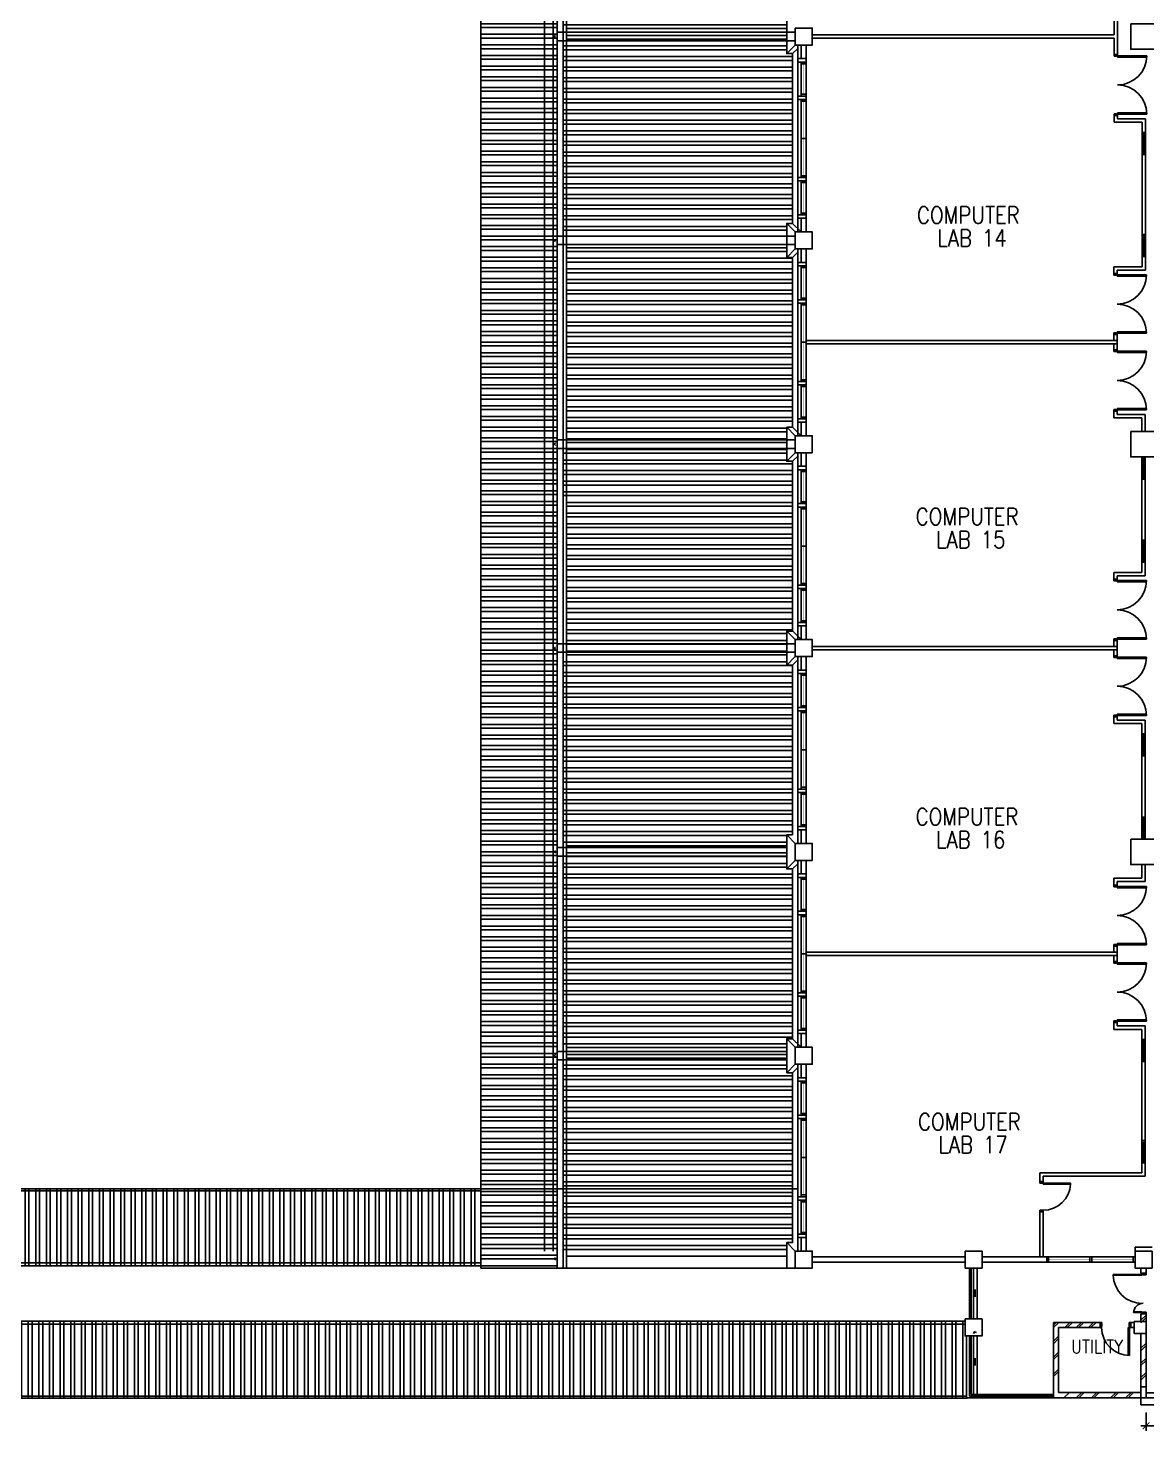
# Model space of a CAD drawing. Extents: x 2284769 to 2400769, y -845223 to -764674.
# Drawn here: x 2317695 to 2350620, y -843469 to -802174 of the extents above; entities that cross this region are included whole.
import ezdxf

# ---------------------------------------------------------------- set-up
doc = ezdxf.new("R2010")
doc.units = 0
doc.header["$LTSCALE"] = 10
doc.header["$MEASUREMENT"] = 0
doc.linetypes.add('HIDDEN', pattern=[0.375, 0.25, -0.125])
doc.layers.get('0').update_dxf_attribs({"linetype": 'CONTINUOUS'})
doc.layers.get('DEFPOINTS').update_dxf_attribs({"linetype": 'CONTINUOUS'})
for name, color, linetype in [('BEAM', 1, 'HIDDEN'), ('COL', 3, 'CONTINUOUS'), ('DOOR', 5, 'CONTINUOUS'), ('DR', 7, 'CONTINUOUS'), ('extension', 1, 'CONTINUOUS'), ('FLASH', 35, 'CONTINUOUS'), ('H', 1, 'CONTINUOUS'), ('hatch', 7, 'CONTINUOUS'), ('LINE', 7, 'CONTINUOUS'), ('partition', 7, 'CONTINUOUS'), ('rail', 1, 'CONTINUOUS'), ('ROOF', 7, 'CONTINUOUS'), ('RWDP', 145, 'CONTINUOUS'), ('stair', 7, 'CONTINUOUS'), ('T50', 4, 'CONTINUOUS'), ('WALL', 2, 'CONTINUOUS'), ('WIN', 5, 'CONTINUOUS')]:
    doc.layers.add(name, color=color, linetype=linetype)
doc.styles.add('ROMANS', font='romans')
doc.styles.get("Standard").update_dxf_attribs({"font": 'ROMANS.SHX'})
doc.dimstyles.new('STANDARD$0', dxfattribs={"dimscale": 0, "dimtxt": 8, "dimasz": 6, "dimexe": 1, "dimexo": 1, "dimgap": 3, "dimtad": 1, "dimdec": 0, "dimlfac": -1, "dimrnd": 1, "dimzin": 0, "dimdsep": 46, "dimtxsty": 'Standard', "dimcen": 0, "dimclrd": 5, "dimclre": 250, "dimadec": 0, "dimazin": 0, "dimtfac": 1, "dimtdec": 4, "dimtofl": 0, "dimtmove": 0, "dimatfit": 3, "dimfxl": 1, "dimtolj": 1, "dimtzin": 0, "dimarcsym": 0})
pattern_1 = [(0, (0, 0), (1e-13, 312.5), []), (0, (110.5, 110.5), (1e-13, 312.5), [])]

# ---------------------------------------------------------------- blocks, each defined once
blk = doc.blocks.new('FG')
at = {"layer": 'LINE', "linetype": 'Continuous'}
for points in [[(0, 0), (50, 0), (50, 100), (0, 100)], [(600, 0), (650, 0), (650, 100), (600, 100)]]:
    blk.add_lwpolyline(points, close=True, dxfattribs=at)
at = {"layer": 'LINE', "color": 5, "linetype": 'Continuous'}
for points in [[(600, 100), (50, 100)], [(50, 0), (600, 0)]]:
    blk.add_lwpolyline(points, dxfattribs=at)
at = {"layer": 'LINE', "color": 1, "linetype": 'Continuous'}
blk.add_lwpolyline([(50, 50), (600, 50)], dxfattribs=at)
blk = doc.blocks.new('D1800-A')
at = {"layer": 'DR'}
for p, q in [((0, 0), (100, 0)), ((0, -50), (0, 0)), ((100, 0), (100, -40)), ((60, -50), (0, -50)), ((100, -40), (60, -40)), ((60, -40), (60, -50)), ((100, -40), (960, -40)), ((100, -80), (100, -40)), ((959, -80), (100, -80)), ((60, -1750), (0, -1750)), ((0, -1750), (0, -1800)), ((0, -1800), (100, -1800)), ((60, -1760), (60, -1750)), ((100, -1760), (60, -1760)), ((959, -1720), (100, -1720)), ((100, -1720), (100, -1760)), ((100, -1760), (960, -1760)), ((100, -1800), (100, -1760))]:
    blk.add_line(p, q, dxfattribs=at)
for centre, start, end in [((100, -40), 270.0001, 0), ((100, -1760), 0, 90)]:
    blk.add_arc(centre, 860, start, end, dxfattribs=at)
blk = doc.blocks.new('D900')
at = {"layer": 'DOOR', "color": 7}
for p, q in [((50, 100), (50, 899)), ((80, 899), (50, 899)), ((80, 100), (80, 899)), ((0, 100), (0, 0)), ((0, 100), (50, 100)), ((0, 0), (50, 0)), ((50, 100), (50, 0)), ((50, 100), (80, 100)), ((850, 100), (850, 0)), ((850, 100), (900, 100)), ((850, 0), (900, 0)), ((900, 100), (900, 0))]:
    blk.add_line(p, q, dxfattribs=at)
blk.add_arc((50, 100), 800, 0, 87.8509, dxfattribs=at)
blk = doc.blocks.new('_ARCHTICK')
at = {"color": 0, "linetype": 'ByBlock', "const_width": 0.15}
blk.add_lwpolyline([(-0.5, -0.5), (0.5, 0.5)], dxfattribs=at)
blk = doc.blocks.new('*D132')
at = {"layer": 'DEFPOINTS', "color": 0, "transparency": 16777216}
for p in [(2350594, -842778), (2352094, -842778), (2352094, -843319)]:
    blk.add_point(p, dxfattribs=at)
at = {"layer": 'WIN', "color": 7, "lineweight": -2, "transparency": 16777216}
for p, q in [((2350594, -842928), (2350594, -843469)), ((2352094, -842928), (2352094, -843469)), ((2350444, -843319), (2352244, -843319))]:
    blk.add_line(p, q, dxfattribs=at)
at = {"layer": 'WIN', "color": 7, "lineweight": -2, "transparency": 16777216, "xscale": 200, "yscale": 200, "zscale": 200, "rotation": 180}
blk.add_blockref('_ARCHTICK', (2350594, -843319), dxfattribs=at)
at = {"layer": 'WIN', "color": 7, "lineweight": -2, "transparency": 16777216, "xscale": 200, "yscale": 200, "zscale": 200}
blk.add_blockref('_ARCHTICK', (2352094, -843319), dxfattribs=at)
at = {"layer": 'WIN', "color": 7, "transparency": 16777216, "insert": (2351344, -843119), "char_height": 200, "attachment_point": 5, "style": 'ROMANS'}
blk.add_mtext('\\A1;1500', dxfattribs=at)
blk = doc.blocks.new('D1200')
at = {"layer": 'DR', "color": 7}
for p, q in [((37, 115), (37, 965)), ((62, 115), (62, 965)), ((0, 115), (37, 115)), ((37, 115), (37, 90)), ((62, 115), (37, 115)), ((37, 90), (50, 90)), ((50, 90), (50, 0)), ((1138, 115), (1138, 364)), ((1138, 115), (1163, 115)), ((1150, 90), (1150, 0)), ((1150, 90), (1163, 90)), ((1163, 115), (1163, 365)), ((1163, 115), (1163, 90)), ((1163, 115), (1200, 115))]:
    blk.add_line(p, q, dxfattribs=at)
blk.add_arc((1163, 90), 275, 90, 180, dxfattribs=at)
at = {"layer": 'WIN', "color": 7}
for p, q in [((62, 965), (37, 965)), ((62, 965), (62, 965)), ((50, 0), (0, 0)), ((1150, 0), (1200, 0))]:
    blk.add_line(p, q, dxfattribs=at)
blk.add_arc((50, 125), 840, 359.3227, 89.147, dxfattribs=at)
blk = doc.blocks.new('DR-900-B')
at = {"layer": 'DR'}
for p, q in [((0, 900), (-150, 900)), ((-150, 900), (-150, 860)), ((-150, 860), (-110, 860)), ((-110, 860), (-110, 850)), ((-110, 850), (0, 850)), ((0, 850), (0, 900)), ((-150, 40), (-970, 40)), ((-969, 80), (-150, 80)), ((-150, 80), (-150, 40)), ((-150, 40), (-110, 40)), ((-150, 0), (-150, 40)), ((0, 0), (-150, 0)), ((-110, 50), (0, 50)), ((-110, 40), (-110, 50)), ((0, 50), (0, 0))]:
    blk.add_line(p, q, dxfattribs=at)
blk.add_arc((-150, 40), 820, 90, 180, dxfattribs=at)

msp = doc.modelspace()

# ---------------------------------------------------------------- hatches: boundary and pattern name
at = {"layer": 'hatch'}
h = msp.add_hatch(dxfattribs=at)
h.set_pattern_fill('STEEL', color=0, scale=2500, angle=315, style=0)
h.set_pattern_definition([(0, (-93844.1, -845907), (1e-13, 312.5), []), (0, (-93733.62, -845796.5), (1e-13, 312.5), [])])
h.paths.add_polyline_path([(2333269.4, -790674.1), (2332769.4, -790674.1), (2332769.4, -790574.1), (2331019.4, -790574.1), (2331019.4, -838674.1), (2333269.4, -838674.1)])
h = msp.add_hatch(dxfattribs=at)
h.set_pattern_fill('STEEL', color=0, scale=2500, angle=315, style=0)
h.set_pattern_definition(pattern_1)
h.paths.add_polyline_path([(2337081.9, -796549.1), (2333543.5, -796549.1), (2333543.5, -802299.1), (2337081.9, -802299.1)])
h.paths.add_polyline_path([(2337081.9, -802299.1), (2340019.4, -802299.1), (2340019.4, -801924.1), (2340194.4, -801924.1), (2340194.4, -796924.1), (2340019.4, -796924.1), (2340019.4, -796549.1), (2337081.9, -796549.1)])
h.paths.add_polyline_path([(2337081.9, -802299.1), (2337081.9, -802424.1), (2340019.4, -802424.1), (2340019.4, -802299.1)])
h.paths.add_polyline_path([(2340019.4, -802549.1), (2340019.4, -802424.1), (2337081.9, -802424.1), (2337081.9, -802549.1)])
h.paths.add_polyline_path([(2333543.5, -802424.1), (2333543.5, -802549.1), (2337081.9, -802549.1), (2337081.9, -802424.1)])
h.paths.add_polyline_path([(2333543.5, -802299.1), (2333543.5, -802424.1), (2337081.9, -802424.1), (2337081.9, -802299.1)])
h.paths.add_polyline_path([(2333543.5, -802549.1), (2333543.5, -808299.1), (2337081.9, -808299.1), (2337081.9, -802549.1)])
h.paths.add_polyline_path([(2337081.9, -802549.1), (2337081.9, -808299.1), (2340019.4, -808299.1), (2340019.4, -807924.1), (2340194.4, -807924.1), (2340194.4, -802924.1), (2340019.4, -802924.1), (2340019.4, -802549.1)])
h.paths.add_polyline_path([(2333543.5, -802549.1), (2333519.4, -802549.1), (2333519.4, -802674.1), (2333441.4, -802674.1), (2333441.4, -808174.1), (2333519.4, -808174.1), (2333519.4, -808299.1), (2333543.5, -808299.1)])
h.paths.add_polyline_path([(2333543.5, -796549.1), (2333519.4, -796549.1), (2333519.4, -796674.1), (2333441.4, -796674.1), (2333441.4, -802174.1), (2333519.4, -802174.1), (2333519.4, -802299.1), (2333543.5, -802299.1)])
h.paths.add_polyline_path([(2333603.6, -802475.8), (2334141.9, -802475.8), (2334141.9, -802220.8), (2333603.6, -802220.8)], flags=9)
h.paths.add_polyline_path([(2333515.9, -796688.8), (2334212.9, -796688.8), (2334212.9, -796433.8), (2333515.9, -796433.8)], flags=9)
h.paths.add_polyline_path([(2336608.5, -798998), (2337148.4, -798998), (2337148.4, -798623), (2336608.5, -798623)], flags=9)
h.paths.add_polyline_path([(2333515.9, -802688.8), (2334212.9, -802688.8), (2334212.9, -802433.8), (2333515.9, -802433.8)], flags=9)
h.paths.add_polyline_path([(2333603.6, -808475.8), (2334141.9, -808475.8), (2334141.9, -808220.8), (2333603.6, -808220.8)], flags=9)
h = msp.add_hatch(dxfattribs=at)
h.set_pattern_fill('STEEL', color=0, scale=2500, angle=315, style=0)
h.set_pattern_definition(pattern_1)
h.paths.add_polyline_path([(2337081.9, -808549.1), (2333543.5, -808549.1), (2333543.5, -814299.1), (2337081.9, -814299.1)])
h.paths.add_polyline_path([(2337081.9, -814299.1), (2340019.4, -814299.1), (2340019.4, -813924.1), (2340194.4, -813924.1), (2340194.4, -808924.1), (2340019.4, -808924.1), (2340019.4, -808549.1), (2337081.9, -808549.1)])
h.paths.add_polyline_path([(2340019.4, -814424.1), (2340019.4, -814299.1), (2337081.9, -814299.1), (2337081.9, -814424.1)])
h.paths.add_polyline_path([(2337081.9, -814424.1), (2337081.9, -814299.1), (2333543.5, -814299.1), (2333543.5, -814424.1)])
h.paths.add_polyline_path([(2337081.9, -814549.1), (2337081.9, -814424.1), (2333543.5, -814424.1), (2333543.5, -814549.1)])
h.paths.add_polyline_path([(2340019.4, -814549.1), (2340019.4, -814424.1), (2337081.9, -814424.1), (2337081.9, -814549.1)])
h.paths.add_polyline_path([(2337081.9, -820299.1), (2340019.4, -820299.1), (2340019.4, -819924.1), (2340194.4, -819924.1), (2340194.4, -814924.1), (2340019.4, -814924.1), (2340019.4, -814549.1), (2337081.9, -814549.1)])
h.paths.add_polyline_path([(2333543.5, -814549.1), (2333543.5, -820299.1), (2337081.9, -820299.1), (2337081.9, -814549.1)])
h.paths.add_polyline_path([(2333543.5, -814549.1), (2333519.4, -814549.1), (2333519.4, -814674.1), (2333441.4, -814674.1), (2333441.4, -816086.9), (2333543.5, -816086.9)])
h.paths.add_polyline_path([(2333543.5, -820299.1), (2333543.5, -820424.1), (2337081.9, -820424.1), (2337081.9, -820299.1)])
h.paths.add_polyline_path([(2333543.5, -820424.1), (2333543.5, -820549.1), (2337081.9, -820549.1), (2337081.9, -820424.1)])
h.paths.add_polyline_path([(2340019.4, -820549.1), (2340019.4, -820424.1), (2337081.9, -820424.1), (2337081.9, -820549.1)])
h.paths.add_polyline_path([(2337081.9, -820299.1), (2337081.9, -820424.1), (2340019.4, -820424.1), (2340019.4, -820299.1)])
h.paths.add_polyline_path([(2333603.6, -814475.8), (2334141.9, -814475.8), (2334141.9, -814220.8), (2333603.6, -814220.8)], flags=9)
h.paths.add_polyline_path([(2333515.9, -808688.8), (2334212.9, -808688.8), (2334212.9, -808433.8), (2333515.9, -808433.8)], flags=9)
h.paths.add_polyline_path([(2336608.5, -811818.3), (2337148.4, -811818.3), (2337148.4, -811443.3), (2336608.5, -811443.3)], flags=9)
h.paths.add_polyline_path([(2333515.9, -814688.8), (2334212.9, -814688.8), (2334212.9, -814433.8), (2333515.9, -814433.8)], flags=9)
h.paths.add_polyline_path([(2333603.6, -820475.8), (2334141.9, -820475.8), (2334141.9, -820220.8), (2333603.6, -820220.8)], flags=9)
h.paths.add_polyline_path([(2333515.9, -820688.8), (2334212.9, -820688.8), (2334212.9, -820433.8), (2333515.9, -820433.8)], flags=9)
h = msp.add_hatch(dxfattribs=at)
h.set_pattern_fill('STEEL', color=0, scale=2500, angle=315, style=0)
h.set_pattern_definition(pattern_1)
h.paths.add_polyline_path([(2337081.9, -820549.1), (2333543.5, -820549.1), (2333543.5, -826299.1), (2337081.9, -826299.1)])
h.paths.add_polyline_path([(2340194.4, -820924.1), (2340019.4, -820924.1), (2340019.4, -820549.1), (2337081.9, -820549.1), (2337081.9, -826299.1), (2340019.4, -826299.1), (2340019.4, -825924.1), (2340194.4, -825924.1)])
h.paths.add_polyline_path([(2333543.5, -820549.1), (2333519.4, -820549.1), (2333519.4, -820674.1), (2333441.4, -820674.1), (2333441.4, -826174.1), (2333519.4, -826174.1), (2333519.4, -826299.1), (2333543.5, -826299.1)])
h.paths.add_polyline_path([(2333543.5, -826299.1), (2333543.5, -826424.1), (2337081.9, -826424.1), (2337081.9, -826299.1)])
h.paths.add_polyline_path([(2337081.9, -826549.1), (2337081.9, -826424.1), (2333543.5, -826424.1), (2333543.5, -826549.1)])
h.paths.add_polyline_path([(2337081.9, -826424.1), (2337081.9, -826549.1), (2340019.4, -826549.1), (2340019.4, -826424.1)])
h.paths.add_polyline_path([(2340019.4, -826424.1), (2340019.4, -826299.1), (2337081.9, -826299.1), (2337081.9, -826424.1)])
h.paths.add_polyline_path([(2337081.9, -832299.1), (2340019.4, -832299.1), (2340019.4, -831924.1), (2340194.4, -831924.1), (2340194.4, -826924.1), (2340019.4, -826924.1), (2340019.4, -826549.1), (2337081.9, -826549.1)])
h.paths.add_polyline_path([(2333543.5, -826549.1), (2333543.5, -832299.1), (2337081.9, -832299.1), (2337081.9, -826549.1)])
h.paths.add_polyline_path([(2333543.5, -826549.1), (2333519.4, -826549.1), (2333519.4, -826674.1), (2333441.4, -826674.1), (2333441.4, -832174.1), (2333519.4, -832174.1), (2333519.4, -832299.1), (2333543.5, -832299.1)])
h.paths.add_polyline_path([(2337081.9, -832424.1), (2337081.9, -832299.1), (2333543.5, -832299.1), (2333543.5, -832424.1)])
h.paths.add_polyline_path([(2340019.4, -832424.1), (2340019.4, -832299.1), (2337081.9, -832299.1), (2337081.9, -832424.1)])
h.paths.add_polyline_path([(2337081.9, -832424.1), (2337081.9, -832549.1), (2340019.4, -832549.1), (2340019.4, -832424.1)])
h.paths.add_polyline_path([(2337081.9, -832549.1), (2337081.9, -832424.1), (2333543.5, -832424.1), (2333543.5, -832549.1)])
h.paths.add_polyline_path([(2333603.6, -826475.8), (2334141.9, -826475.8), (2334141.9, -826220.8), (2333603.6, -826220.8)], flags=9)
h.paths.add_polyline_path([(2333515.9, -820688.8), (2334212.9, -820688.8), (2334212.9, -820433.8), (2333515.9, -820433.8)], flags=9)
h.paths.add_polyline_path([(2336608.5, -823620), (2337148.4, -823620), (2337148.4, -823245), (2336608.5, -823245)], flags=9)
h.paths.add_polyline_path([(2333515.9, -826688.8), (2334212.9, -826688.8), (2334212.9, -826433.8), (2333515.9, -826433.8)], flags=9)
h.paths.add_polyline_path([(2333603.6, -832475.8), (2334141.9, -832475.8), (2334141.9, -832220.8), (2333603.6, -832220.8)], flags=9)
h.paths.add_polyline_path([(2333515.9, -832688.8), (2334212.9, -832688.8), (2334212.9, -832433.8), (2333515.9, -832433.8)], flags=9)
h = msp.add_hatch(dxfattribs=at)
h.set_pattern_fill('STEEL', color=0, scale=2500, angle=315, style=0)
h.set_pattern_definition(pattern_1)
h.paths.add_polyline_path([(2337081.9, -832549.1), (2333543.5, -832549.1), (2333543.5, -836345.2), (2337081.9, -836345.2)])
h.paths.add_polyline_path([(2337081.9, -836345.2), (2340194.4, -836345.2), (2340194.4, -832924.1), (2340019.4, -832924.1), (2340019.4, -832549.1), (2337081.9, -832549.1)])
h.paths.add_polyline_path([(2337081.9, -836345.2), (2337081.9, -838424.1), (2340019.4, -838424.1), (2340019.4, -837924.1), (2340194.4, -837924.1), (2340194.4, -836345.2)])
h.paths.add_polyline_path([(2333543.5, -836345.2), (2333543.5, -838424.1), (2337081.9, -838424.1), (2337081.9, -836345.2)])
h.paths.add_polyline_path([(2333543.5, -836345.2), (2333441.4, -836345.2), (2333441.4, -838174.1), (2333519.4, -838174.1), (2333519.4, -838424.1), (2333543.5, -838424.1)])
h.paths.add_polyline_path([(2333543.5, -832549.1), (2333519.4, -832549.1), (2333519.4, -832674.1), (2333441.4, -832674.1), (2333441.4, -836345.2), (2333543.5, -836345.2)])
h.paths.add_polyline_path([(2333515.9, -832688.8), (2334212.9, -832688.8), (2334212.9, -832433.8), (2333515.9, -832433.8)], flags=9)
h.paths.add_polyline_path([(2336608.5, -834555.2), (2337148.4, -834555.2), (2337148.4, -834180.2), (2336608.5, -834180.2)], flags=9)
h = msp.add_hatch(dxfattribs=at)
h.set_pattern_fill('STEEL', color=0, scale=2500, angle=45, style=0)
h.set_pattern_definition([(90, (-93844.1, 0), (-312.5, 6e-14), []), (90, (-93954.6, 110.5), (-312.5, 6e-14), [])])
h.paths.add_polyline_path([(2305444.4, -836345.2), (2305444.4, -837924.1), (2305519.4, -837924.1), (2305519.4, -838614.1), (2331019.4, -838614.1), (2331019.4, -836345.2)])
h = msp.add_hatch(dxfattribs=at)
h.set_pattern_fill('STEEL', color=0, scale=2500, angle=45, style=0)
h.set_pattern_definition([(90, (0, 0), (-312.5, 6e-14), []), (90, (-110.5, 110.5), (-312.5, 6e-14), [])])
h.paths.add_polyline_path([(2300269.4, -840234.1), (2300269.4, -840674.1), (2300212.4, -840674.1), (2300212.4, -842503), (2345326.4, -842503), (2345326.4, -840674.1), (2345269.4, -840674.1), (2345269.4, -840234.1)])

# ---------------------------------------------------------------- linework, layer by layer
at = {"color": 0}
for p, q in [((2340344.4, -808174.1), (2340344.4, -802674.1)), ((2349652.4, -804949.1), (2349652.4, -804749.1)), ((2349752.4, -804849.1), (2349752.4, -804751)), ((2340344.4, -814174.1), (2340344.4, -808674.1)), ((2349644.4, -809199.1), (2349644.4, -809399.1)), ((2349744.4, -809299.1), (2349744.4, -809397.2)), ((2349644.4, -813649.1), (2349644.4, -813449.1)), ((2349744.4, -813549.1), (2349744.4, -813451)), ((2340344.4, -820174.1), (2340344.4, -814674.1)), ((2349644.4, -818199.1), (2349644.4, -818399.1)), ((2349744.4, -818299.1), (2349744.4, -818397.2)), ((2340344.4, -826174.1), (2340344.4, -820674.1)), ((2349644.4, -822649.1), (2349644.4, -822449.1)), ((2349744.4, -822549.1), (2349744.4, -822451)), ((2340344.4, -832174.1), (2340344.4, -826674.1)), ((2349644.4, -827199.1), (2349644.4, -827399.1)), ((2349744.4, -827299.1), (2349744.4, -827397.2)), ((2349644.4, -831649.1), (2349644.4, -831449.1)), ((2349744.4, -831549.1), (2349744.4, -831451)), ((2340344.4, -838174.1), (2340344.4, -832674.1)), ((2345519.4, -838674.1), (2345519.4, -840174.1)), ((2345619.4, -838674.1), (2345619.4, -840174.1)), ((2345570.1, -839523.2), (2345570.1, -839302)), ((2345519.4, -842399.1), (2345519.4, -840674.1)), ((2345619.4, -842399.1), (2345619.4, -840674.1)), ((2345570.1, -841325), (2345570.1, -841546.2)), ((2347944.4, -842499.1), (2345326.4, -842499.1)), ((2345619.4, -842499.1), (2345619.4, -842449.1))]:
    msp.add_line(p, q, dxfattribs=at)
at = {"layer": 'BEAM', "color": 0}
for p, q in [((2333269.4, -802299.1), (2340269.4, -802299.1)), ((2333269.4, -802549.1), (2340269.4, -802549.1)), ((2333269.4, -808299.1), (2340269.4, -808299.1)), ((2333269.4, -808549.1), (2340269.4, -808549.1)), ((2333269.4, -814299.1), (2340269.4, -814299.1)), ((2333269.4, -814549.1), (2340269.4, -814549.1)), ((2333269.4, -820299.1), (2340269.4, -820299.1)), ((2333269.4, -820549.1), (2340269.4, -820549.1)), ((2333269.4, -826299.1), (2340019.4, -826299.1)), ((2333269.4, -826549.1), (2340019.4, -826549.1)), ((2333269.4, -832299.1), (2340019.4, -832299.1)), ((2333269.4, -832549.1), (2340019.4, -832549.1)), ((2331019.4, -836345.2, 0), (2340344.4, -836345.2)), ((2305269.4, -838524.1), (2331019.4, -838524.1, 0)), ((2305269.4, -840324.1), (2345269.4, -840324.1, 0))]:
    msp.add_line(p, q, dxfattribs=at)
at = {"layer": 'COL', "color": 0}
for points in [[(2340269.4, -802174.1), (2340769.4, -802174.1), (2340769.4, -802674.1), (2340269.4, -802674.1)], [(2350144.4, -802049.1), (2350894.4, -802049.1), (2350894.4, -802799.1), (2350144.4, -802799.1)], [(2340269.4, -808174.1), (2340769.4, -808174.1), (2340769.4, -808674.1), (2340269.4, -808674.1)], [(2340269.4, -814174.1), (2340769.4, -814174.1), (2340769.4, -814674.1), (2340269.4, -814674.1)], [(2350144.4, -814049.1), (2350894.4, -814049.1), (2350894.4, -814799.1), (2350144.4, -814799.1)], [(2340269.4, -820174.1), (2340769.4, -820174.1), (2340769.4, -820674.1), (2340269.4, -820674.1)], [(2340269.4, -826174.1), (2340769.4, -826174.1), (2340769.4, -826674.1), (2340269.4, -826674.1)], [(2350144.4, -826049.1), (2350894.4, -826049.1), (2350894.4, -826799.1), (2350144.4, -826799.1)], [(2340269.4, -832174.1), (2340769.4, -832174.1), (2340769.4, -832674.1), (2340269.4, -832674.1)], [(2340269.4, -838174.1), (2340769.4, -838174.1), (2340769.4, -838674.1), (2340269.4, -838674.1)], [(2345269.4, -838174.1), (2345769.4, -838174.1), (2345769.4, -838674.1), (2345269.4, -838674.1)], [(2350769.4, -838174.1), (2350269.4, -838174.1), (2350269.4, -838674.1), (2350769.4, -838674.1)], [(2350769.4, -838174.1), (2350269.4, -838174.1), (2350269.4, -838674.1), (2350769.4, -838674.1)], [(2345269.4, -840174.1), (2345769.4, -840174.1), (2345769.4, -840674.1), (2345269.4, -840674.1)], [(2350594.4, -840249.1), (2350244.4, -840249.1), (2350244.4, -840599.1), (2350594.4, -840599.1)], [(2350594.4, -840249.1), (2350244.4, -840249.1), (2350244.4, -840599.1), (2350594.4, -840599.1)], [(2350444.4, -842174.1), (2350594.4, -842174.1), (2350594.4, -842499.1), (2350444.4, -842499.1)]]:
    msp.add_lwpolyline(points, close=True, dxfattribs=at)
at = {"layer": 'DR', "color": 0}
for p, q in [((2350469.4, -831649.1), (2350469.4, -831999.1)), ((2350569.4, -831549.1), (2350569.4, -831999.1)), ((2350469.4, -832549.1), (2350469.4, -834914.7)), ((2350569.4, -832549.1), (2350569.4, -834924.1)), ((2350469.4, -835574.1), (2350469.4, -835874.1)), ((2350569.4, -835574.1), (2350569.4, -835974.1)), ((2350469.4, -835874.1), (2347469.4, -835874.1)), ((2350569.4, -835974.1), (2347569.4, -835974.1))]:
    msp.add_line(p, q, dxfattribs=at)
at = {"layer": 'extension', "color": 0}
for p, q in [((2350444.4, -842499.1), (2350444.4, -842699.1)), ((2350444.4, -842699.1), (2357988.6, -842699.1))]:
    msp.add_line(p, q, dxfattribs=at)
at = {"layer": 'FLASH', "color": 0}
for p, q in [((2340019.4, -802924.1), (2340019.4, -801924.1)), ((2340269.4, -802674.1), (2340019.4, -802924.1)), ((2340344.4, -802774.1), (2340194.4, -802924.1)), ((2340019.4, -802924.1), (2340194.4, -802924.1)), ((2340194.4, -802924.1), (2340194.4, -807924.1)), ((2340019.4, -807924.1), (2340269.4, -808174.1)), ((2340019.4, -807924.1), (2340194.4, -807924.1)), ((2340019.4, -808924.1), (2340019.4, -807924.1)), ((2340194.4, -807924.1), (2340444.4, -808174.1)), ((2340269.4, -808674.1), (2340019.4, -808924.1)), ((2340019.4, -808924.1), (2340194.4, -808924.1)), ((2340344.4, -808774.1), (2340194.4, -808924.1)), ((2340194.4, -808924.1), (2340194.4, -813924.1)), ((2340019.4, -813924.1), (2340269.4, -814174.1)), ((2340019.4, -813924.1), (2340194.4, -813924.1)), ((2340019.4, -814924.1), (2340019.4, -813924.1)), ((2340194.4, -813921.5), (2340444.4, -814174.1)), ((2340269.4, -814674.1), (2340019.4, -814924.1)), ((2340019.4, -814924.1), (2340194.4, -814924.1)), ((2340344.4, -814774.1), (2340194.4, -814924.1)), ((2340194.4, -814924.1), (2340194.4, -819924.1)), ((2340019.4, -819924.1), (2340269.4, -820174.1)), ((2340019.4, -819924.1), (2340194.4, -819924.1)), ((2340019.4, -820924.1), (2340019.4, -819924.1)), ((2340194.4, -819921.5), (2340444.4, -820174.1)), ((2340269.4, -820674.1), (2340019.4, -820924.1)), ((2340019.4, -820924.1), (2340194.4, -820924.1)), ((2340344.4, -820774.1), (2340194.4, -820924.1)), ((2340194.4, -825524.1), (2340194.4, -820924.1)), ((2340019.4, -825924.1), (2340269.4, -826174.1)), ((2340019.4, -825924.1), (2340194.4, -825924.1)), ((2340019.4, -826924.1), (2340019.4, -825924.1)), ((2340269.4, -826674.1), (2340019.4, -826924.1)), ((2340019.4, -826924.1), (2340194.4, -826924.1)), ((2340344.4, -826774.1), (2340194.4, -826924.1)), ((2340344.4, -826774.1), (2340194.4, -826924.1)), ((2340194.4, -831524.1), (2340194.4, -826924.1)), ((2340194.4, -827324.1), (2340194.4, -831924.1)), ((2340019.4, -831924.1), (2340269.4, -832174.1)), ((2340019.4, -831924.1), (2340194.4, -831924.1)), ((2340019.4, -832924.1), (2340019.4, -831924.1)), ((2340194.4, -831924.1), (2340444.4, -832174.1)), ((2340269.4, -832674.1), (2340019.4, -832924.1)), ((2340019.4, -832924.1), (2340194.4, -832924.1)), ((2340344.4, -832774.1), (2340194.4, -832924.1)), ((2340194.4, -832924.1), (2340194.4, -837924.1)), ((2340019.4, -837924.1), (2340269.4, -838174.1)), ((2340019.4, -837924.1), (2340194.4, -837924.1)), ((2340019.4, -838674.1), (2340019.4, -837924.1))]:
    msp.add_line(p, q, dxfattribs=at)
at = {"layer": 'H', "color": 0}
for p, q in [((2347953.6, -840274.1), (2347869.4, -840358.3)), ((2348024.3, -840274.1), (2347874.3, -840424.1)), ((2348354.5, -840274.1), (2348204.5, -840424.1)), ((2348425.2, -840274.1), (2348275.2, -840424.1)), ((2348689.6, -840274.1), (2348539.6, -840424.1)), ((2348760.3, -840274.1), (2348610.3, -840424.1)), ((2349051.1, -840274.1), (2348901.1, -840424.1)), ((2349121.8, -840274.1), (2348971.8, -840424.1)), ((2350594.4, -840063.1), (2350444.4, -840213.1)), ((2350594.4, -840133.8), (2350444.4, -840283.8)), ((2348019.4, -840681.4), (2347869.4, -840831.4)), ((2348019.4, -840752.1), (2347869.4, -840902.1)), ((2348019.4, -841147.7), (2347869.4, -841297.7)), ((2348019.4, -841218.4), (2347869.4, -841368.4)), ((2348019.4, -841650.4), (2347869.4, -841800.4)), ((2348019.4, -841721.1), (2347869.4, -841871.1))]:
    msp.add_line(p, q, dxfattribs=at)
at = {"layer": 'hatch', "color": 0}
for p, q in [((2340194.4, -826924.1), (2340194.4, -831924.1)), ((2350444.4, -841035.8), (2350594.4, -840885.8)), ((2350444.4, -841107.5), (2350594.4, -840957.5)), ((2350444.4, -841473.5), (2350594.4, -841323.5)), ((2350444.4, -841545.1), (2350594.4, -841395.1)), ((2350444.4, -841898.5), (2350594.4, -841748.5)), ((2350444.4, -841970.1), (2350594.4, -841820.1)), ((2348188.6, -842489.1), (2348338.6, -842339.1)), ((2348549.9, -842489.1), (2348699.9, -842339.1)), ((2348621.6, -842489.1), (2348771.6, -842339.1)), ((2348993.8, -842489.1), (2349143.8, -842339.1)), ((2349065.4, -842489.1), (2349215.4, -842339.1)), ((2349559.8, -842489.1), (2349709.8, -842339.1)), ((2349631.4, -842489.1), (2349781.4, -842339.1)), ((2350003.6, -842489.1), (2350153.6, -842339.1)), ((2350075.2, -842489.1), (2350225.2, -842339.1))]:
    msp.add_line(p, q, dxfattribs=at)
for points in [[(2333269.4, -790674.1), (2332769.4, -790674.1), (2332769.4, -790574.1), (2331019.4, -790574.1), (2331019.4, -838674.1), (2333269.4, -838674.1), (2333269.4, -790674.1)], [(2340194.4, -825924.1), (2340019.4, -825924.1), (2340019.4, -826924.1), (2340194.4, -826924.1)]]:
    msp.add_lwpolyline(points, dxfattribs=at)
at = {"layer": 'hatch', "color": 0, "elevation": 0}
for points in [[(2339994.4, -790824.1), (2333441.4, -790824.1), (2333441.4, -838674.1), (2340019.4, -838674.1), (2340019.4, -837924.1), (2340194.4, -837924.1), (2340194.4, -832924.1), (2340019.4, -832924.1), (2340019.4, -831924.1), (2340194.4, -831924.1)], [(2340194.4, -825924.1), (2340194.4, -820924.1), (2340019.4, -820924.1), (2340019.4, -819924.1), (2340194.4, -819924.1), (2340194.4, -814924.1), (2340019.4, -814924.1), (2340019.4, -813924.1), (2340194.4, -813924.1), (2340194.4, -808924.1), (2340019.4, -808924.1), (2340019.4, -807924.1), (2340194.4, -807924.1), (2340194.4, -802924.1), (2340019.4, -802924.1), (2340019.4, -801924.1), (2340194.4, -801924.1), (2340194.4, -796924.1), (2340019.4, -796924.1), (2340019.4, -795924.1), (2340194.4, -795924.1), (2340194.4, -790999.1)]]:
    msp.add_lwpolyline(points, dxfattribs=at)
at = {"layer": 'partition', "color": 0}
for p, q in [((2340769.4, -802374.1), (2349652.4, -802374.1)), ((2340769.4, -802474.1), (2349652.4, -802474.1)), ((2340594.4, -804474.1), (2340594.4, -804374.1)), ((2350477.4, -804949.1), (2349652.4, -804949.1)), ((2350577.4, -804849.1), (2349752.4, -804849.1)), ((2350477.4, -804949.1), (2350477.4, -805299.1)), ((2350577.4, -804849.1), (2350577.4, -805299.1)), ((2350477.4, -805849.1), (2350477.4, -808299.1)), ((2350577.4, -805849.1), (2350577.4, -808299.1)), ((2350477.4, -808849.1), (2350477.4, -809199.1)), ((2350577.4, -808849.1), (2350577.4, -809299.1)), ((2350477.4, -809199.1), (2349644.4, -809199.1)), ((2350577.4, -809299.1), (2349744.4, -809299.1)), ((2340594.4, -811374.1), (2349744.4, -811374.1)), ((2340594.4, -811474.1), (2349744.4, -811474.1)), ((2350469.4, -813649.1), (2349644.4, -813649.1)), ((2350569.4, -813549.1), (2349744.4, -813549.1)), ((2350469.4, -813649.1), (2350469.4, -814049.1)), ((2350569.4, -813549.1), (2350569.4, -814049.1)), ((2350469.4, -817299.1), (2350469.4, -815449.1)), ((2350569.4, -817299.1), (2350569.4, -815449.1)), ((2350469.4, -818199.1), (2350469.4, -817849.1)), ((2350569.4, -818299.1), (2350569.4, -817849.1)), ((2350469.4, -818199.1), (2349644.4, -818199.1)), ((2350569.4, -818299.1), (2349744.4, -818299.1)), ((2340769.4, -820374.1), (2349744.4, -820374.1)), ((2340769.4, -820474.1), (2349744.4, -820474.1)), ((2350569.4, -822549.1), (2349744.4, -822549.1)), ((2350569.4, -822549.1), (2350569.4, -822999.1)), ((2350469.4, -822649.1), (2349644.4, -822649.1)), ((2350469.4, -822649.1), (2350469.4, -822999.1)), ((2350469.4, -823549.1), (2350469.4, -825399.1)), ((2350569.4, -823549.1), (2350569.4, -825399.1)), ((2350469.4, -827199.1), (2350469.4, -826799.1)), ((2350569.4, -827299.1), (2350569.4, -826799.1)), ((2350469.4, -827199.1), (2349644.4, -827199.1)), ((2350569.4, -827299.1), (2349744.4, -827299.1)), ((2340594.4, -829374.1), (2349744.4, -829374.1)), ((2340594.4, -829474.1), (2349744.4, -829474.1)), ((2350469.4, -831649.1), (2349644.4, -831649.1)), ((2350569.4, -831549.1), (2349744.4, -831549.1)), ((2347469.4, -836122.2), (2347469.4, -835874.1)), ((2347569.4, -836122.2), (2347569.4, -835974.1)), ((2347469.4, -838349.1), (2347469.4, -837022.2)), ((2347569.4, -838349.1), (2347569.4, -837022.2)), ((2347669.4, -838499.1), (2347669.4, -838349.1))]:
    msp.add_line(p, q, dxfattribs=at)
at = {"layer": 'rail', "color": 0}
for p, q in [((2345394.4, -840174.1), (2345394.4, -838674.1)), ((2345444.4, -840174.1), (2345444.4, -838674.1)), ((2345394.4, -840674.1), (2345394.4, -842449.1)), ((2345444.4, -840674.1), (2345444.4, -842399.1)), ((2347869.4, -842399.1), (2345444.4, -842399.1)), ((2347869.4, -842449.1), (2345394.4, -842449.1))]:
    msp.add_line(p, q, dxfattribs=at)
at = {"layer": 'ROOF', "color": 0}
for p, q in [((2331019.4, -790574.1), (2331019.4, -838674.1)), ((2333144.4, -790674.1), (2333144.4, -838174.1)), ((2333269.4, -838674.1), (2333269.4, -790674.1)), ((2333543.5, -838674.1, 0), (2333543.5, -790674.1)), ((2333441.4, -838674.1, 0), (2333441.4, -790824.1, 0)), ((2305194.4, -836345.2, 0), (2331019.4, -836345.2, 0)), ((2305194.4, -836403.9, 0), (2331019.4, -836403.9, 0)), ((2305269.4, -838614.1, 0), (2331019.4, -838614.1, 0)), ((2340269.4, -838674.1), (2331019.4, -838674.1)), ((2300269.4, -840234.1, 0), (2345269.4, -840234.1, 0)), ((2300212.4, -842444.3, 0), (2345326.4, -842444.3, 0)), ((2300212.4, -842503, 0), (2345326.4, -842503, 0))]:
    msp.add_line(p, q, dxfattribs=at)
at = {"layer": 'RWDP', "color": 0}
for points in [[(2333214, -802461.8), (2333180.3, -802424.7), (2333215.5, -802392.9)], [(2333214, -808461.8), (2333180.3, -808424.7), (2333215.5, -808392.9)], [(2333214, -814461.8), (2333180.3, -814424.7), (2333215.5, -814392.9)], [(2333214, -820461.8), (2333180.3, -820424.7), (2333215.5, -820392.9)], [(2333214, -826461.8), (2333180.3, -826424.7), (2333215.5, -826392.9)], [(2333214, -832461.8), (2333180.3, -832424.7), (2333215.5, -832392.9)], [(2333214, -838444.7), (2333180.3, -838407.6), (2333215.5, -838375.8)], [(2345604.1, -840573.9), (2345543.7, -840550.5), (2345511.9, -840603.1)]]:
    msp.add_lwpolyline(points, dxfattribs=at)
at = {"layer": 'stair', "color": 0}
for p, q in [((2349652.4, -801874.1), (2349652.4, -802374.1)), ((2349752.4, -802974.1), (2349752.4, -801899.1)), ((2349652.4, -802974.1), (2349652.4, -802474.1)), ((2349644.4, -811199.1), (2349644.4, -811374.1)), ((2349744.4, -811199.1), (2349744.4, -811424.1)), ((2349744.4, -811649.1), (2349744.4, -811424.1)), ((2349644.4, -811649.1), (2349644.4, -811474.1)), ((2349644.4, -820199.1), (2349644.4, -820374.1)), ((2349644.4, -820649.1), (2349644.4, -820474.1)), ((2349744.4, -820199.1), (2349744.4, -820424.1)), ((2349744.4, -820649.1), (2349744.4, -820424.1)), ((2349644.4, -829199.1), (2349644.4, -829374.1)), ((2349744.4, -829199.1), (2349744.4, -829424.1)), ((2349644.4, -829649.1), (2349644.4, -829474.1)), ((2349744.4, -829649.1), (2349744.4, -829424.1))]:
    msp.add_line(p, q, dxfattribs=at)
at = {"layer": 'WALL', "color": 0}
for p, q in [((2332894.4, -790674.1), (2332894.4, -838174.1)), ((2340444.4, -803074.1), (2340444.4, -802674.1)), ((2340594.4, -803074.1), (2340594.4, -802674.1)), ((2340444.4, -808174.1), (2340444.4, -807774.1)), ((2340594.4, -808174.1), (2340594.4, -807774.1)), ((2340444.4, -809074.1), (2340444.4, -808674.1)), ((2340594.4, -809074.1), (2340594.4, -808674.1)), ((2340444.4, -814174.1), (2340444.4, -813774.1)), ((2340594.4, -814174.1), (2340594.4, -813774.1)), ((2340444.4, -815074.1), (2340444.4, -814674.1)), ((2340594.4, -815074.1), (2340594.4, -814674.1)), ((2340444.4, -820174.1), (2340444.4, -819774.1)), ((2340594.4, -820174.1), (2340594.4, -819774.1)), ((2340444.4, -821074.1), (2340444.4, -820674.1)), ((2340594.4, -821074.1), (2340594.4, -820674.1)), ((2340444.4, -826174.1), (2340444.4, -825774.1)), ((2340594.4, -826174.1), (2340594.4, -825774.1)), ((2340444.4, -827074.1), (2340444.4, -826674.1)), ((2340594.4, -827074.1), (2340594.4, -826674.1)), ((2340444.4, -832174.1), (2340444.4, -831774.1)), ((2340594.4, -832174.1), (2340594.4, -831774.1)), ((2340444.4, -833074.1), (2340444.4, -832674.1)), ((2340594.4, -833074.1), (2340594.4, -832674.1)), ((2340444.4, -838174.1), (2340444.4, -837774.1)), ((2340594.4, -838174.1), (2340594.4, -837774.1)), ((2345269.4, -838349.1), (2340769.4, -838349.1)), ((2345269.4, -838499.1), (2340769.4, -838499.1)), ((2347669.4, -838349.1), (2345769.4, -838349.1)), ((2347669.4, -838499.1), (2345769.4, -838499.1)), ((2350444.4, -838674.1), (2350444.4, -838824.1)), ((2350444.4, -838824.1), (2350444.4, -838674.1)), ((2350594.4, -838824.1), (2350594.4, -838674.1)), ((2350444.4, -838824.1), (2350594.4, -838824.1)), ((2347869.4, -840274.1), (2347869.4, -842499.1)), ((2347869.4, -840274.1), (2349244.4, -840274.1)), ((2350144.4, -840274.1), (2350244.4, -840274.1)), ((2350594.4, -840024.1), (2350444.4, -840024.1)), ((2350444.4, -840249.1), (2350444.4, -840024.1)), ((2350594.4, -840324.1), (2350594.4, -840024.1)), ((2348019.4, -840424.1), (2348019.4, -842339.1)), ((2348019.4, -840424.1), (2349244.4, -840424.1)), ((2350144.4, -840424.1), (2350244.4, -840424.1)), ((2350444.4, -840674.1), (2350444.4, -840599.1)), ((2350444.4, -840599.1), (2350444.4, -842499.1)), ((2350594.4, -840599.1), (2350594.4, -842499.1)), ((2350444.4, -842339.1), (2348019.4, -842339.1)), ((2350444.4, -842499.1), (2347869.4, -842499.1)), ((2350594.4, -842499.1), (2350444.4, -842499.1))]:
    msp.add_line(p, q, dxfattribs=at)
for points in [[(2340344.4, -803074.1), (2340594.4, -803074.1), (2340594.4, -803174.1), (2340344.4, -803174.1)], [(2340344.4, -804174.1), (2340594.4, -804174.1), (2340594.4, -804274.1), (2340344.4, -804274.1)], [(2340344.4, -806574.1), (2340594.4, -806574.1), (2340594.4, -806674.1), (2340344.4, -806674.1)], [(2340344.4, -807674.1), (2340594.4, -807674.1), (2340594.4, -807774.1), (2340344.4, -807774.1)], [(2340344.4, -809074.1), (2340594.4, -809074.1), (2340594.4, -809174.1), (2340344.4, -809174.1)], [(2340344.4, -810174.1), (2340594.4, -810174.1), (2340594.4, -810274.1), (2340344.4, -810274.1)], [(2340344.4, -812574.1), (2340594.4, -812574.1), (2340594.4, -812674.1), (2340344.4, -812674.1)], [(2340344.4, -813674.1), (2340594.4, -813674.1), (2340594.4, -813774.1), (2340344.4, -813774.1)], [(2340344.4, -815074.1), (2340594.4, -815074.1), (2340594.4, -815174.1), (2340344.4, -815174.1)], [(2340344.4, -816174.1), (2340594.4, -816174.1), (2340594.4, -816274.1), (2340344.4, -816274.1)], [(2340344.4, -818574.1), (2340594.4, -818574.1), (2340594.4, -818674.1), (2340344.4, -818674.1)], [(2340344.4, -819674.1), (2340594.4, -819674.1), (2340594.4, -819774.1), (2340344.4, -819774.1)], [(2340344.4, -821074.1), (2340594.4, -821074.1), (2340594.4, -821174.1), (2340344.4, -821174.1)], [(2340344.4, -822174.1), (2340594.4, -822174.1), (2340594.4, -822274.1), (2340344.4, -822274.1)], [(2340344.4, -824574.1), (2340594.4, -824574.1), (2340594.4, -824674.1), (2340344.4, -824674.1)], [(2340344.4, -825674.1), (2340594.4, -825674.1), (2340594.4, -825774.1), (2340344.4, -825774.1)], [(2340344.4, -827074.1), (2340594.4, -827074.1), (2340594.4, -827174.1), (2340344.4, -827174.1)], [(2340344.4, -828174.1), (2340594.4, -828174.1), (2340594.4, -828274.1), (2340344.4, -828274.1)], [(2340344.4, -830574.1), (2340594.4, -830574.1), (2340594.4, -830674.1), (2340344.4, -830674.1)], [(2340344.4, -831674.1), (2340594.4, -831674.1), (2340594.4, -831774.1), (2340344.4, -831774.1)], [(2340344.4, -833074.1), (2340594.4, -833074.1), (2340594.4, -833174.1), (2340344.4, -833174.1)], [(2340344.4, -834174.1), (2340594.4, -834174.1), (2340594.4, -834274.1), (2340344.4, -834274.1)], [(2340344.4, -836574.1), (2340594.4, -836574.1), (2340594.4, -836674.1), (2340344.4, -836674.1)], [(2340344.4, -837674.1), (2340594.4, -837674.1), (2340594.4, -837774.1), (2340344.4, -837774.1)]]:
    msp.add_lwpolyline(points, close=True, dxfattribs=at)
for points in [[(2350769.4, -838059.1), (2350269.4, -838059.1)], [(2350269.4, -838174.1), (2350269.4, -838059.1)]]:
    msp.add_lwpolyline(points, dxfattribs=at)
at = {"layer": 'WIN', "color": 0}
for p, q in [((2340444.4, -804174.1), (2340444.4, -803174.1)), ((2340594.4, -804174.1), (2340594.4, -803174.1)), ((2340444.4, -803224.1), (2340594.4, -803224.1)), ((2340444.4, -804124.1), (2340594.4, -804124.1)), ((2340444.4, -806574.1), (2340444.4, -804274.1)), ((2340444.4, -804324.1), (2340594.4, -804324.1)), ((2340594.4, -806574.1), (2340594.4, -804274.1)), ((2340444.4, -805424.1), (2340594.4, -805424.1)), ((2340444.4, -806524.1), (2340594.4, -806524.1)), ((2340444.4, -807674.1), (2340444.4, -806674.1)), ((2340444.4, -806724.1), (2340594.4, -806724.1)), ((2340594.4, -807674.1), (2340594.4, -806674.1)), ((2340444.4, -807624.1), (2340594.4, -807624.1)), ((2340444.4, -810174.1), (2340444.4, -809174.1)), ((2340444.4, -809224.1), (2340594.4, -809224.1)), ((2340594.4, -810174.1), (2340594.4, -809174.1)), ((2340444.4, -810124.1), (2340594.4, -810124.1)), ((2340444.4, -812574.1), (2340444.4, -810274.1)), ((2340444.4, -810324.1), (2340594.4, -810324.1)), ((2340594.4, -812574.1), (2340594.4, -810274.1)), ((2340444.4, -811424.1), (2340594.4, -811424.1)), ((2340444.4, -812524.1), (2340594.4, -812524.1)), ((2340444.4, -813674.1), (2340444.4, -812674.1)), ((2340594.4, -813674.1), (2340594.4, -812674.1)), ((2340444.4, -812724.1), (2340594.4, -812724.1)), ((2340444.4, -813624.1), (2340594.4, -813624.1)), ((2340444.4, -816174.1), (2340444.4, -815174.1)), ((2340444.4, -815224.1), (2340594.4, -815224.1)), ((2340594.4, -816174.1), (2340594.4, -815174.1)), ((2340444.4, -816124.1), (2340594.4, -816124.1)), ((2340444.4, -818574.1), (2340444.4, -816274.1)), ((2340444.4, -816324.1), (2340594.4, -816324.1)), ((2340594.4, -818574.1), (2340594.4, -816274.1)), ((2340444.4, -817424.1), (2340594.4, -817424.1)), ((2340444.4, -818524.1), (2340594.4, -818524.1)), ((2340444.4, -819674.1), (2340444.4, -818674.1)), ((2340444.4, -818724.1), (2340594.4, -818724.1)), ((2340594.4, -819674.1), (2340594.4, -818674.1)), ((2340444.4, -819624.1), (2340594.4, -819624.1)), ((2340444.4, -822174.1), (2340444.4, -821174.1)), ((2340444.4, -821224.1), (2340594.4, -821224.1)), ((2340594.4, -822174.1), (2340594.4, -821174.1)), ((2340444.4, -822124.1), (2340594.4, -822124.1)), ((2340444.4, -824574.1), (2340444.4, -822274.1)), ((2340444.4, -822324.1), (2340594.4, -822324.1)), ((2340594.4, -824574.1), (2340594.4, -822274.1)), ((2340444.4, -823424.1), (2340594.4, -823424.1)), ((2340444.4, -824524.1), (2340594.4, -824524.1)), ((2340444.4, -825674.1), (2340444.4, -824674.1)), ((2340444.4, -824724.1), (2340594.4, -824724.1)), ((2340594.4, -825674.1), (2340594.4, -824674.1)), ((2340444.4, -825624.1), (2340594.4, -825624.1)), ((2340444.4, -828174.1), (2340444.4, -827174.1)), ((2340444.4, -827224.1), (2340594.4, -827224.1)), ((2340594.4, -828174.1), (2340594.4, -827174.1)), ((2340444.4, -828124.1), (2340594.4, -828124.1)), ((2340444.4, -830574.1), (2340444.4, -828274.1)), ((2340444.4, -828324.1), (2340594.4, -828324.1)), ((2340594.4, -830574.1), (2340594.4, -828274.1)), ((2340444.4, -829424.1), (2340594.4, -829424.1)), ((2340444.4, -830524.1), (2340594.4, -830524.1)), ((2340444.4, -831674.1), (2340444.4, -830674.1)), ((2340444.4, -830724.1), (2340594.4, -830724.1)), ((2340594.4, -831674.1), (2340594.4, -830674.1)), ((2340444.4, -831624.1), (2340594.4, -831624.1)), ((2340444.4, -834174.1), (2340444.4, -833174.1)), ((2340444.4, -833224.1), (2340594.4, -833224.1)), ((2340594.4, -834174.1), (2340594.4, -833174.1)), ((2340444.4, -834124.1), (2340594.4, -834124.1)), ((2340444.4, -836574.1), (2340444.4, -834274.1)), ((2340444.4, -834324.1), (2340594.4, -834324.1)), ((2340594.4, -836574.1), (2340594.4, -834274.1)), ((2340444.4, -835424.1), (2340594.4, -835424.1)), ((2340444.4, -836524.1), (2340594.4, -836524.1)), ((2340444.4, -837674.1), (2340444.4, -836674.1)), ((2340444.4, -836724.1), (2340594.4, -836724.1)), ((2340594.4, -837674.1), (2340594.4, -836674.1)), ((2340444.4, -837624.1), (2340594.4, -837624.1)), ((2347669.4, -838349.1), (2350269.4, -838349.1)), ((2347669.4, -838499.1), (2350269.4, -838499.1)), ((2347719.4, -838349.1), (2347719.4, -838499.1)), ((2348944.4, -838349.1), (2348944.4, -838499.1)), ((2348994.4, -838349.1), (2348994.4, -838499.1)), ((2350219.4, -838349.1), (2350219.4, -838499.1)), ((2350594.4, -842349.1), (2352094.4, -842349.1)), ((2350594.4, -842499.1), (2352094.4, -842499.1))]:
    msp.add_line(p, q, dxfattribs=at)
at = {"layer": 'WIN', "color": 0, "const_width": 10, "flags": 128}
for points in [[(2340519.4, -804124.1), (2340519.4, -803224.1)], [(2340519.4, -806524.1), (2340519.4, -804324.1)], [(2340519.4, -806724.1), (2340519.4, -807624.1)], [(2340519.4, -810124.1), (2340519.4, -809224.1)], [(2340519.4, -812524.1), (2340519.4, -810324.1)], [(2340519.4, -812724.1), (2340519.4, -813624.1)], [(2340519.4, -816124.1), (2340519.4, -815224.1)], [(2340519.4, -818524.1), (2340519.4, -816324.1)], [(2340519.4, -818724.1), (2340519.4, -819624.1)], [(2340519.4, -822124.1), (2340519.4, -821224.1)], [(2340519.4, -824524.1), (2340519.4, -822324.1)], [(2340519.4, -824724.1), (2340519.4, -825624.1)], [(2340519.4, -828124.1), (2340519.4, -827224.1)], [(2340519.4, -830524.1), (2340519.4, -828324.1)], [(2340519.4, -830724.1), (2340519.4, -831624.1)], [(2340519.4, -834124.1), (2340519.4, -833224.1)], [(2340519.4, -836524.1), (2340519.4, -834324.1)], [(2340519.4, -836724.1), (2340519.4, -837624.1)], [(2347719.4, -838424.1), (2348944.4, -838424.1)], [(2348994.4, -838424.1), (2350219.4, -838424.1)]]:
    msp.add_lwpolyline(points, dxfattribs=at)

# ---------------------------------------------------------------- block references
at = {"layer": 'DR', "color": 0, "xscale": -1, "rotation": 90}
msp.add_blockref('D1200', (2350594.4, -838824.1), dxfattribs=at)
at = {"layer": 'LINE', "color": 0, "xscale": -1, "rotation": 270}
for p in [(2350477.4, -805899.1), (2350477.4, -808899.1), (2350469.4, -815449.1), (2350469.4, -817899.1), (2350469.4, -823599.1), (2350469.4, -826049.1), (2350469.4, -832599.1), (2350469.4, -835574.1)]:
    msp.add_blockref('FG', p, dxfattribs=at)
at = {"layer": 'stair', "color": 0, "xscale": -1, "rotation": 180}
for p in [(2349652.4, -804749.1), (2349644.4, -813449.1), (2349644.4, -822449.1), (2349644.4, -831449.1)]:
    msp.add_blockref('D1800-A', p, dxfattribs=at)
at = {"layer": 'stair', "color": 0}
for p in [(2349644.4, -809399.1), (2349644.4, -818399.1), (2349644.4, -827399.1)]:
    msp.add_blockref('D1800-A', p, dxfattribs=at)
at = {"layer": 'stair', "color": 0, "rotation": 270}
msp.add_blockref('D900', (2347469.4, -836122.2), dxfattribs=at)
at = {"layer": 'WALL', "color": 0, "rotation": 90}
msp.add_blockref('DR-900-B', (2350144.4, -840274.1), dxfattribs=at)

# ---------------------------------------------------------------- texts
at = {"layer": 'T50', "color": 0, "style": 'ROMANS', "width": 0.85}
for s, height, p in [('COMPUTER', 500, (2343853.5, -807930.7)), ('LAB 14', 500, (2344453, -808606.4)), ('COMPUTER', 500, (2343817.8, -816803.8)), ('LAB 15', 500, (2344417.4, -817479.4)), ('COMPUTER', 500, (2343812.9, -825639)), ('LAB 16', 500, (2344412.4, -826314.6)), ('COMPUTER', 500, (2343886.1, -834618.3)), ('LAB 17', 500, (2344485.6, -835293.9)), ('UTILITY', 400, (2348387.5, -841184))]:
    msp.add_text(s, height=height, dxfattribs=at).set_placement(p)

# ---------------------------------------------------------------- dimensions: what is measured, and where the dimension line sits
at = {"layer": 'WIN', "color": 0}
dim = msp.add_linear_dim(base=(2352094.4, -843319.5), p1=(2350594.4, -842778), p2=(2352094.4, -842778), dimstyle='STANDARD$0', override={"dimscale": 100, "dimtxt": 2, "dimasz": 2, "dimexe": 1.5, "dimexo": 1.5, "dimgap": 1, "dimtxsty": 'ROMANS', "dimblk": 'ARCHTICK', "dimdle": 1.5, "dimclrd": 7, "dimclre": 7, "dimclrt": 7, "dimtdec": 0, "dimtmove": 2}, dxfattribs=at)
dim.commit()
dim.dimension.update_dxf_attribs({"geometry": '*D132', "text_midpoint": (2351344.4, -843119.5)})

doc.saveas('drawing.dxf')
